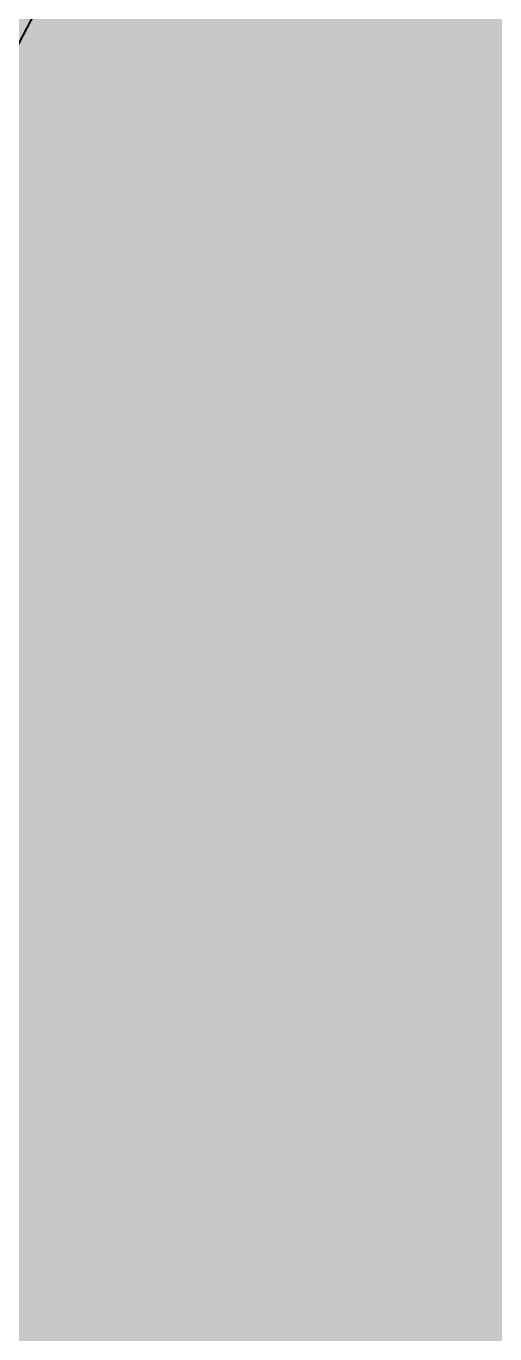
# Model space of a CAD drawing. Header units: metres. Extents: x 478603 to 489313, y 4282657 to 4289463.
# Drawn here: x 479260.7 to 479298.8, y 4286527.1 to 4286633.6 of the extents above; entities that cross this region are included whole.
import ezdxf

# ---------------------------------------------------------------- set-up
doc = ezdxf.new("R2010")
doc.units = ezdxf.units.M
for name, color, linetype, lineweight in [('PARSEL_ALAN', 254, 'Continuous', 0), ('PARSEL_SERA_ALAN', 9, 'Continuous', 40), ('SNR_YAPIYAK', 18, 'Continuous', 0)]:
    doc.layers.add(name, color=color, linetype=linetype, lineweight=lineweight)

msp = doc.modelspace()

# ---------------------------------------------------------------- hatches: boundary and pattern name
at = {"layer": 'PARSEL_ALAN'}
msp.add_hatch(color=256, dxfattribs=at).paths.add_polyline_path([(479298.51, 4286716.47), (479302.24, 4286717.24), (479338.77, 4286687.67), (479363.6, 4286670.69), (479498.89, 4286577.31), (479499.97, 4286572.94), (479473.93, 4286523.09), (479464.49, 4286514.43), (479452.19, 4286504.42), (479445.65, 4286482.02), (479417.18, 4286482.51), (479348.22, 4286483.7), (479307.46, 4286488.78), (479198.43, 4286501.74), (479189.29, 4286507.41)])
at = {"layer": 'PARSEL_SERA_ALAN'}
msp.add_hatch(color=256, dxfattribs=at).paths.add_polyline_path([(479294.52, 4286698.02), (479379.6, 4286653.57), (479377.29, 4286649.14), (479411.32, 4286631.35), (479409.01, 4286626.92), (479443.04, 4286609.14), (479440.73, 4286604.71), (479474.76, 4286586.93), (479472.45, 4286582.49), (479489.46, 4286573.6), (479461.68, 4286520.42), (479453.17, 4286524.87), (479434.65, 4286489.42), (479426.14, 4286493.86), (479423.82, 4286489.43), (479415.31, 4286493.88), (479413, 4286489.45), (479404.49, 4286493.89), (479402.18, 4286489.46), (479393.67, 4286493.9), (479391.35, 4286489.47), (479382.84, 4286493.92), (479380.53, 4286489.49), (479372.02, 4286493.93), (479369.7, 4286489.5), (479361.19, 4286493.95), (479358.88, 4286489.52), (479350.37, 4286493.96), (479348.06, 4286489.53), (479331.04, 4286498.42), (479328.72, 4286493.99), (479320.21, 4286498.43), (479317.9, 4286494), (479309.39, 4286498.45), (479307.07, 4286494.02), (479290.06, 4286502.91), (479287.74, 4286498.48), (479279.23, 4286502.92), (479276.92, 4286498.49), (479259.9, 4286507.38), (479257.59, 4286502.95), (479249.08, 4286507.39), (479246.76, 4286502.96), (479238.25, 4286507.41), (479235.94, 4286502.98), (479218.92, 4286511.87), (479216.6, 4286507.44), (479208.1, 4286511.88), (479199.59, 4286516.33)])

# ---------------------------------------------------------------- linework, layer by layer
msp.add_polyline3d([(479307.07, 4286494.02, 0), (479290.06, 4286502.91, 0), (479287.74, 4286498.48, 0), (479279.23, 4286502.92, 0), (479276.92, 4286498.49, 0), (479259.9, 4286507.38, 0), (479257.59, 4286502.95, 0), (479249.08, 4286507.39, 0), (479246.76, 4286502.96, 0), (479238.25, 4286507.41, 0), (479235.94, 4286502.98, 0), (479218.92, 4286511.87, 0), (479216.6, 4286507.44, 0), (479208.1, 4286511.88, 0), (479199.59, 4286516.33, 0), (479294.52, 4286698.02, 0), (479294.52, 4286698.02, 0), (479379.6, 4286653.57, 0)], dxfattribs=at)
msp.add_polyline3d([(479307.07, 4286494.02, 0), (479290.06, 4286502.91, 0), (479287.74, 4286498.48, 0), (479279.23, 4286502.92, 0), (479276.92, 4286498.49, 0), (479259.9, 4286507.38, 0), (479257.59, 4286502.95, 0), (479249.08, 4286507.39, 0), (479246.76, 4286502.96, 0), (479238.25, 4286507.41, 0), (479235.94, 4286502.98, 0), (479218.92, 4286511.87, 0), (479216.6, 4286507.44, 0), (479208.1, 4286511.88, 0), (479199.59, 4286516.33, 0), (479294.52, 4286698.02, 0), (479294.52, 4286698.02, 0), (479379.6, 4286653.57, 0)], dxfattribs=at)
at = {"layer": 'SNR_YAPIYAK'}
msp.add_line((479195.87, 4286509.21, 923.25), (479301.51, 4286711.4, 923.25), dxfattribs=at)

doc.saveas('drawing.dxf')
